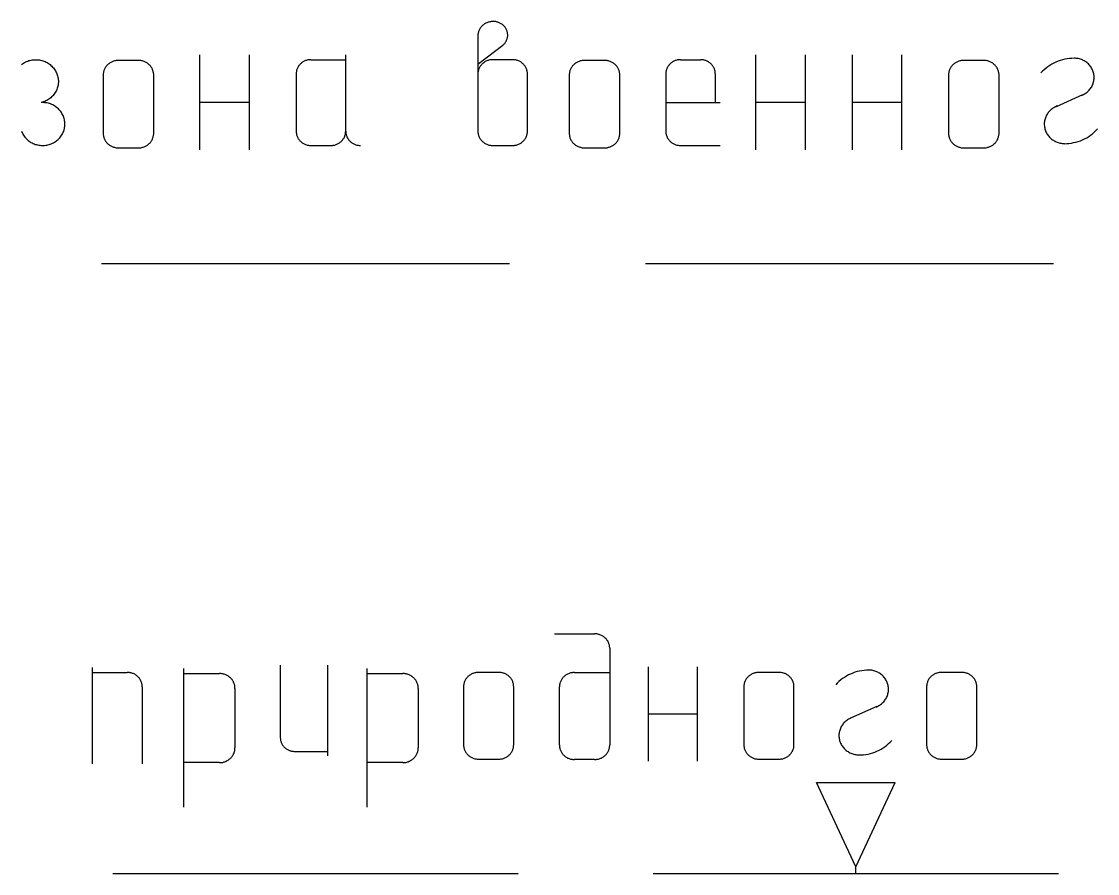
# Model space of a CAD drawing. Extents: x -2918 to -212, y 225 to 5715.
# Drawn here: x -281.58 to -270.27, y 982.3 to 991.26 of the extents above; entities that cross this region are included whole.
import ezdxf

# ---------------------------------------------------------------- set-up
doc = ezdxf.new("R2010")
doc.units = 0
doc.layers.get('0').update_dxf_attribs({"linetype": 'CONTINUOUS'})

# ---------------------------------------------------------------- blocks, each defined once
blk = doc.blocks.new('УСЛ__ОБОЗНАЧЕНИЯ_ГЕО_2')
at = {"color": 18, "linetype": 'CONTINUOUS'}
for p, q in [((195.818, -41.159), (195.818, -42.158)), ((196.338, -41.159), (196.338, -42.158)), ((197.353, -41.961), (197.353, -41.16)), ((199.003, -41.059), (198.742, -41.26)), ((201.661, -41.159), (201.661, -42.158)), ((202.181, -41.159), (202.181, -42.158)), ((202.675, -41.159), (202.675, -42.158)), ((203.194, -41.159), (203.194, -42.158)), ((195.176, -41.218), (194.964, -41.218)), ((196.988, -41.21), (197.353, -41.21)), ((199.107, -41.21), (198.898, -41.21)), ((200.074, -41.218), (199.862, -41.218)), ((200.873, -41.21), (201.081, -41.21)), ((204.06, -41.218), (203.847, -41.218)), ((194.804, -41.371), (194.804, -41.984)), ((195.335, -41.984), (195.335, -41.371)), ((196.832, -41.36), (196.832, -41.961)), ((199.263, -41.961), (199.263, -41.36)), ((199.703, -41.371), (199.703, -41.984)), ((200.233, -41.984), (200.233, -41.371)), ((200.716, -41.36), (200.716, -41.961)), ((201.237, -41.36), (201.237, -41.661)), ((203.688, -41.371), (203.688, -41.984)), ((204.219, -41.984), (204.219, -41.371)), ((205.096, -41.581), (204.818, -41.704)), ((195.818, -41.658), (196.338, -41.658)), ((200.716, -41.661), (201.289, -41.661)), ((201.661, -41.658), (202.181, -41.658)), ((202.675, -41.658), (203.194, -41.658)), ((194.964, -42.137), (195.176, -42.137)), ((196.988, -42.112), (197.196, -42.112)), ((198.898, -42.112), (199.107, -42.112)), ((199.862, -42.137), (200.074, -42.137)), ((200.873, -42.112), (201.289, -42.112)), ((203.847, -42.137), (204.06, -42.137)), ((194.788, -43.354), (199.075, -43.354)), ((200.504, -43.354), (204.791, -43.354)), ((199.546, -47.245), (199.969, -47.245)), ((200.127, -47.398), (200.127, -48.414)), ((194.687, -47.6), (194.687, -48.614)), ((196.665, -47.576), (196.665, -48.338)), ((197.161, -47.576), (197.161, -48.529)), ((200.53, -47.591), (200.53, -48.584)), ((201.046, -47.591), (201.046, -48.584)), ((194.687, -47.651), (195.056, -47.651)), ((195.648, -47.611), (195.648, -49.069)), ((195.648, -47.663), (196.027, -47.663)), ((197.574, -47.611), (197.574, -49.069)), ((197.574, -47.663), (197.953, -47.663)), ((198.961, -47.651), (198.75, -47.651)), ((199.757, -47.652), (200.127, -47.652)), ((201.906, -47.651), (201.695, -47.651)), ((203.827, -47.651), (203.616, -47.651)), ((195.214, -47.803), (195.214, -48.614)), ((196.189, -47.819), (196.189, -48.444)), ((198.115, -47.819), (198.115, -48.444)), ((198.592, -47.803), (198.592, -48.411)), ((199.119, -48.411), (199.119, -47.803)), ((199.598, -48.414), (199.598, -47.804)), ((201.537, -47.803), (201.537, -48.411)), ((202.064, -48.411), (202.064, -47.803)), ((203.458, -47.803), (203.458, -48.411)), ((203.985, -48.411), (203.985, -47.803)), ((202.936, -48.011), (202.659, -48.133)), ((200.53, -48.088), (201.046, -48.088)), ((196.814, -48.481), (197.161, -48.481)), ((196.027, -48.6), (195.648, -48.6)), ((197.953, -48.6), (197.574, -48.6)), ((198.75, -48.563), (198.961, -48.563)), ((199.969, -48.567), (199.757, -48.567)), ((201.695, -48.563), (201.906, -48.563)), ((203.616, -48.563), (203.827, -48.563)), ((202.714, -49.694), (202.3, -48.807)), ((202.3, -48.807), (203.128, -48.807)), ((202.714, -49.694), (203.128, -48.807)), ((202.714, -49.765), (202.714, -49.694)), ((194.906, -49.765), (199.165, -49.765)), ((200.585, -49.765), (204.844, -49.765))]:
    blk.add_line(p, q, dxfattribs=at)
at = {"color": 18, "linetype": 'CONTINUOUS', "flags": 128}
for points in [[(198.898, -40.809), (198.89, -40.809), (198.882, -40.81), (198.874, -40.811), (198.866, -40.812), (198.858, -40.814), (198.85, -40.816), (198.842, -40.819), (198.835, -40.822), (198.827, -40.825), (198.82, -40.829), (198.813, -40.833), (198.807, -40.838), (198.8, -40.842), (198.794, -40.848), (198.788, -40.853), (198.782, -40.859), (198.777, -40.865), (198.772, -40.871), (198.767, -40.878), (198.763, -40.884), (198.759, -40.891), (198.756, -40.898), (198.753, -40.905), (198.75, -40.913), (198.748, -40.92), (198.746, -40.928), (198.744, -40.936), (198.743, -40.944), (198.742, -40.951), (198.742, -40.959), (198.742, -41.961)], [(199.003, -41.059), (199.008, -41.055), (199.014, -41.049), (199.019, -41.044), (199.024, -41.038), (199.029, -41.032), (199.033, -41.025), (199.037, -41.019), (199.041, -41.012), (199.044, -41.005), (199.047, -40.998), (199.049, -40.991), (199.051, -40.983), (199.053, -40.976), (199.054, -40.969), (199.055, -40.961), (199.055, -40.953), (199.055, -40.946), (199.054, -40.939), (199.054, -40.931), (199.052, -40.923), (199.051, -40.916), (199.048, -40.909), (199.046, -40.902), (199.043, -40.895), (199.04, -40.888), (199.036, -40.881), (199.032, -40.875), (199.028, -40.868), (199.023, -40.862), (199.018, -40.857), (199.012, -40.851), (199.007, -40.846), (199.001, -40.841), (198.995, -40.836), (198.988, -40.832), (198.981, -40.828), (198.974, -40.825), (198.967, -40.821), (198.96, -40.818), (198.953, -40.816), (198.945, -40.814), (198.937, -40.812), (198.93, -40.81), (198.922, -40.809), (198.914, -40.809), (198.906, -40.809), (198.898, -40.809)], [(193.946, -41.26), (193.956, -41.253), (193.966, -41.246), (193.977, -41.24), (193.988, -41.234), (193.999, -41.229), (194.011, -41.225), (194.022, -41.22), (194.034, -41.217), (194.047, -41.214), (194.059, -41.212), (194.071, -41.211), (194.084, -41.21), (194.096, -41.21), (194.109, -41.21), (194.121, -41.211), (194.133, -41.213), (194.146, -41.215), (194.158, -41.218), (194.17, -41.221), (194.182, -41.226), (194.193, -41.23), (194.204, -41.236), (194.215, -41.241), (194.226, -41.248), (194.236, -41.254), (194.246, -41.262), (194.255, -41.27), (194.264, -41.278), (194.273, -41.287), (194.281, -41.296), (194.289, -41.306), (194.296, -41.316), (194.302, -41.326), (194.308, -41.336), (194.313, -41.347), (194.318, -41.358), (194.322, -41.37), (194.325, -41.381), (194.328, -41.393), (194.33, -41.405), (194.332, -41.417), (194.333, -41.429), (194.333, -41.441), (194.333, -41.453), (194.331, -41.465), (194.33, -41.477), (194.327, -41.488), (194.324, -41.5), (194.321, -41.511), (194.316, -41.523), (194.312, -41.534), (194.306, -41.545), (194.3, -41.555), (194.293, -41.565), (194.286, -41.575), (194.278, -41.585), (194.27, -41.594), (194.262, -41.602), (194.253, -41.611), (194.243, -41.618), (194.233, -41.626), (194.223, -41.632), (194.212, -41.638), (194.201, -41.644), (194.19, -41.649), (194.178, -41.653), (194.166, -41.657), (194.154, -41.661)], [(194.964, -41.218), (194.955, -41.218), (194.947, -41.219), (194.939, -41.22), (194.93, -41.222), (194.922, -41.223), (194.914, -41.226), (194.906, -41.228), (194.899, -41.231), (194.891, -41.235), (194.884, -41.239), (194.877, -41.243), (194.87, -41.247), (194.863, -41.252), (194.857, -41.257), (194.851, -41.263), (194.845, -41.269), (194.84, -41.275), (194.835, -41.281), (194.83, -41.288), (194.826, -41.295), (194.822, -41.302), (194.818, -41.309), (194.815, -41.316), (194.812, -41.324), (194.81, -41.332), (194.808, -41.339), (194.806, -41.347), (194.805, -41.355), (194.805, -41.363), (194.804, -41.371)], [(195.335, -41.371), (195.335, -41.363), (195.334, -41.355), (195.333, -41.347), (195.331, -41.339), (195.33, -41.332), (195.327, -41.324), (195.324, -41.316), (195.321, -41.309), (195.318, -41.302), (195.314, -41.295), (195.309, -41.288), (195.305, -41.281), (195.3, -41.275), (195.294, -41.269), (195.288, -41.263), (195.282, -41.257), (195.276, -41.252), (195.269, -41.247), (195.263, -41.243), (195.255, -41.239), (195.248, -41.235), (195.241, -41.231), (195.233, -41.228), (195.225, -41.226), (195.217, -41.223), (195.209, -41.222), (195.201, -41.22), (195.192, -41.219), (195.184, -41.218), (195.176, -41.218)], [(196.988, -41.21), (196.98, -41.21), (196.972, -41.211), (196.963, -41.212), (196.955, -41.213), (196.947, -41.215), (196.94, -41.217), (196.932, -41.22), (196.924, -41.223), (196.917, -41.226), (196.91, -41.23), (196.903, -41.234), (196.896, -41.238), (196.89, -41.243), (196.883, -41.249), (196.877, -41.254), (196.872, -41.26), (196.866, -41.266), (196.861, -41.272), (196.857, -41.278), (196.852, -41.285), (196.849, -41.292), (196.845, -41.299), (196.842, -41.306), (196.839, -41.314), (196.837, -41.321), (196.835, -41.329), (196.834, -41.337), (196.832, -41.345), (196.832, -41.352), (196.832, -41.36)], [(198.898, -41.21), (198.89, -41.21), (198.882, -41.211), (198.874, -41.212), (198.866, -41.213), (198.858, -41.215), (198.85, -41.217), (198.842, -41.22), (198.835, -41.223), (198.827, -41.226), (198.82, -41.23), (198.813, -41.234), (198.807, -41.238), (198.8, -41.243), (198.794, -41.249), (198.788, -41.254), (198.782, -41.26), (198.777, -41.266), (198.772, -41.272), (198.767, -41.278), (198.763, -41.285), (198.759, -41.292), (198.756, -41.299), (198.753, -41.306), (198.75, -41.314), (198.748, -41.321), (198.746, -41.329), (198.744, -41.337), (198.743, -41.345), (198.742, -41.352), (198.742, -41.36)], [(199.263, -41.36), (199.263, -41.352), (199.262, -41.345), (199.261, -41.337), (199.26, -41.329), (199.258, -41.321), (199.256, -41.314), (199.253, -41.306), (199.25, -41.299), (199.246, -41.292), (199.242, -41.285), (199.238, -41.278), (199.233, -41.272), (199.228, -41.266), (199.223, -41.26), (199.217, -41.254), (199.212, -41.249), (199.205, -41.243), (199.199, -41.238), (199.192, -41.234), (199.185, -41.23), (199.178, -41.226), (199.17, -41.223), (199.163, -41.22), (199.155, -41.217), (199.147, -41.215), (199.139, -41.213), (199.131, -41.212), (199.123, -41.211), (199.115, -41.21), (199.107, -41.21)], [(199.862, -41.218), (199.854, -41.218), (199.845, -41.219), (199.837, -41.22), (199.829, -41.222), (199.821, -41.223), (199.813, -41.226), (199.805, -41.228), (199.797, -41.231), (199.789, -41.235), (199.782, -41.239), (199.775, -41.243), (199.768, -41.247), (199.762, -41.252), (199.755, -41.257), (199.749, -41.263), (199.744, -41.269), (199.738, -41.275), (199.733, -41.281), (199.728, -41.288), (199.724, -41.295), (199.72, -41.302), (199.716, -41.309), (199.713, -41.316), (199.71, -41.324), (199.708, -41.332), (199.706, -41.339), (199.705, -41.347), (199.704, -41.355), (199.703, -41.363), (199.703, -41.371)], [(200.233, -41.371), (200.233, -41.363), (200.233, -41.355), (200.231, -41.347), (200.23, -41.339), (200.228, -41.332), (200.226, -41.324), (200.223, -41.316), (200.22, -41.309), (200.216, -41.302), (200.212, -41.295), (200.208, -41.288), (200.203, -41.281), (200.198, -41.275), (200.193, -41.269), (200.187, -41.263), (200.181, -41.257), (200.174, -41.252), (200.168, -41.247), (200.161, -41.243), (200.154, -41.239), (200.146, -41.235), (200.139, -41.231), (200.131, -41.228), (200.123, -41.226), (200.115, -41.223), (200.107, -41.222), (200.099, -41.22), (200.091, -41.219), (200.083, -41.218), (200.074, -41.218)], [(200.873, -41.21), (200.864, -41.21), (200.856, -41.211), (200.848, -41.212), (200.84, -41.213), (200.832, -41.215), (200.824, -41.217), (200.816, -41.22), (200.809, -41.223), (200.802, -41.226), (200.795, -41.23), (200.787, -41.234), (200.781, -41.238), (200.774, -41.243), (200.768, -41.249), (200.762, -41.254), (200.756, -41.26), (200.751, -41.266), (200.746, -41.272), (200.742, -41.278), (200.737, -41.285), (200.733, -41.292), (200.73, -41.299), (200.727, -41.306), (200.724, -41.314), (200.722, -41.321), (200.72, -41.329), (200.718, -41.337), (200.717, -41.345), (200.717, -41.352), (200.716, -41.36)], [(201.237, -41.36), (201.237, -41.352), (201.237, -41.345), (201.235, -41.337), (201.234, -41.329), (201.232, -41.321), (201.23, -41.314), (201.227, -41.306), (201.224, -41.299), (201.22, -41.292), (201.216, -41.285), (201.212, -41.278), (201.208, -41.272), (201.203, -41.266), (201.197, -41.26), (201.192, -41.254), (201.186, -41.249), (201.179, -41.243), (201.173, -41.238), (201.166, -41.234), (201.159, -41.23), (201.152, -41.226), (201.145, -41.223), (201.137, -41.22), (201.129, -41.217), (201.121, -41.215), (201.114, -41.213), (201.106, -41.212), (201.097, -41.211), (201.089, -41.21), (201.081, -41.21)], [(203.847, -41.218), (203.839, -41.218), (203.831, -41.219), (203.822, -41.22), (203.814, -41.222), (203.806, -41.223), (203.798, -41.226), (203.79, -41.228), (203.783, -41.231), (203.775, -41.235), (203.768, -41.239), (203.761, -41.243), (203.754, -41.247), (203.747, -41.252), (203.741, -41.257), (203.735, -41.263), (203.729, -41.269), (203.724, -41.275), (203.719, -41.281), (203.714, -41.288), (203.709, -41.295), (203.705, -41.302), (203.702, -41.309), (203.699, -41.316), (203.696, -41.324), (203.694, -41.332), (203.692, -41.339), (203.69, -41.347), (203.689, -41.355), (203.688, -41.363), (203.688, -41.371)], [(204.219, -41.371), (204.219, -41.363), (204.218, -41.355), (204.217, -41.347), (204.215, -41.339), (204.213, -41.332), (204.211, -41.324), (204.208, -41.316), (204.205, -41.309), (204.201, -41.302), (204.198, -41.295), (204.193, -41.288), (204.188, -41.281), (204.183, -41.275), (204.178, -41.269), (204.172, -41.263), (204.166, -41.257), (204.16, -41.252), (204.153, -41.247), (204.146, -41.243), (204.139, -41.239), (204.132, -41.235), (204.124, -41.231), (204.117, -41.228), (204.109, -41.226), (204.101, -41.223), (204.093, -41.222), (204.085, -41.22), (204.076, -41.219), (204.068, -41.218), (204.06, -41.218)], [(205.009, -41.195), (204.984, -41.196), (204.96, -41.197), (204.935, -41.201), (204.911, -41.205), (204.887, -41.211), (204.863, -41.218), (204.84, -41.226), (204.817, -41.236), (204.795, -41.246), (204.773, -41.258), (204.752, -41.27), (204.732, -41.284), (204.713, -41.299), (204.694, -41.315), (204.677, -41.332), (204.66, -41.349)], [(205.087, -41.585), (205.097, -41.58), (205.107, -41.575), (205.117, -41.57), (205.126, -41.564), (205.135, -41.558), (205.144, -41.551), (205.153, -41.544), (205.16, -41.537), (205.168, -41.529), (205.175, -41.52), (205.181, -41.512), (205.188, -41.503), (205.193, -41.494), (205.198, -41.484), (205.203, -41.474), (205.207, -41.464), (205.21, -41.454), (205.213, -41.443), (205.215, -41.433), (205.217, -41.422), (205.218, -41.412), (205.219, -41.401), (205.219, -41.39), (205.218, -41.379), (205.217, -41.369), (205.215, -41.358), (205.212, -41.348), (205.209, -41.337), (205.206, -41.327), (205.202, -41.317), (205.197, -41.308), (205.192, -41.298), (205.186, -41.289), (205.18, -41.28), (205.173, -41.271), (205.166, -41.263), (205.159, -41.255), (205.15, -41.248), (205.142, -41.241), (205.133, -41.234), (205.124, -41.228), (205.115, -41.222), (205.105, -41.217), (205.095, -41.212), (205.084, -41.208), (205.074, -41.204), (205.063, -41.201), (205.052, -41.199), (205.041, -41.197), (205.03, -41.196), (205.019, -41.195), (205.008, -41.194)], [(193.946, -41.961), (193.95, -41.973), (193.955, -41.983), (193.961, -41.994), (193.967, -42.004), (193.974, -42.014), (193.981, -42.024), (193.989, -42.033), (193.997, -42.042), (194.006, -42.05), (194.015, -42.058), (194.025, -42.066), (194.035, -42.073), (194.045, -42.079), (194.056, -42.085), (194.067, -42.09), (194.078, -42.095), (194.09, -42.1), (194.102, -42.103), (194.114, -42.106), (194.126, -42.108), (194.138, -42.11), (194.15, -42.112), (194.163, -42.112), (194.175, -42.112), (194.188, -42.111), (194.2, -42.11), (194.212, -42.108), (194.224, -42.105), (194.236, -42.102), (194.248, -42.098), (194.259, -42.094), (194.27, -42.089), (194.281, -42.084), (194.292, -42.077), (194.303, -42.071), (194.312, -42.064), (194.322, -42.056), (194.331, -42.048), (194.34, -42.04), (194.348, -42.031), (194.356, -42.021), (194.363, -42.011), (194.369, -42.001), (194.375, -41.991), (194.381, -41.98), (194.386, -41.969), (194.39, -41.958), (194.393, -41.947), (194.396, -41.935), (194.399, -41.924), (194.4, -41.912), (194.402, -41.9), (194.402, -41.888), (194.402, -41.876), (194.401, -41.864), (194.399, -41.852), (194.397, -41.841), (194.394, -41.829), (194.391, -41.818), (194.387, -41.806), (194.382, -41.795), (194.377, -41.785), (194.371, -41.774), (194.365, -41.764), (194.358, -41.754), (194.35, -41.745), (194.342, -41.736), (194.334, -41.727), (194.325, -41.719), (194.315, -41.711), (194.306, -41.704), (194.295, -41.697), (194.285, -41.691), (194.274, -41.685), (194.263, -41.68), (194.251, -41.675), (194.24, -41.671), (194.228, -41.668), (194.216, -41.665), (194.204, -41.663), (194.191, -41.662), (194.179, -41.661), (194.167, -41.66), (194.154, -41.661)], [(204.835, -41.696), (204.824, -41.7), (204.814, -41.705), (204.804, -41.71), (204.795, -41.715), (204.785, -41.721), (204.776, -41.727), (204.768, -41.734), (204.76, -41.741), (204.752, -41.749), (204.744, -41.757), (204.737, -41.765), (204.731, -41.774), (204.725, -41.783), (204.719, -41.793), (204.714, -41.802), (204.71, -41.812), (204.706, -41.822), (204.703, -41.832), (204.7, -41.843), (204.698, -41.853), (204.696, -41.864), (204.695, -41.874), (204.695, -41.885), (204.695, -41.896), (204.696, -41.907), (204.697, -41.917), (204.699, -41.928), (204.701, -41.938), (204.704, -41.948), (204.708, -41.959), (204.712, -41.969), (204.717, -41.978), (204.722, -41.988), (204.728, -41.997), (204.734, -42.006), (204.741, -42.014), (204.748, -42.023), (204.756, -42.03), (204.764, -42.038), (204.772, -42.045), (204.781, -42.051), (204.79, -42.057), (204.8, -42.063), (204.809, -42.068), (204.819, -42.073), (204.83, -42.077), (204.84, -42.081), (204.851, -42.084), (204.862, -42.086), (204.873, -42.088), (204.884, -42.09), (204.895, -42.091), (204.906, -42.091)], [(204.905, -42.093), (204.93, -42.092), (204.954, -42.09), (204.979, -42.087), (205.003, -42.082), (205.027, -42.077), (205.051, -42.07), (205.074, -42.062), (205.097, -42.052), (205.119, -42.041), (205.141, -42.03), (205.162, -42.017), (205.182, -42.003), (205.201, -41.988), (205.219, -41.973), (205.237, -41.956), (205.254, -41.938)], [(194.804, -41.984), (194.805, -41.992), (194.805, -42), (194.806, -42.008), (194.808, -42.015), (194.81, -42.023), (194.812, -42.031), (194.815, -42.038), (194.818, -42.046), (194.822, -42.053), (194.826, -42.06), (194.83, -42.067), (194.835, -42.074), (194.84, -42.08), (194.845, -42.086), (194.851, -42.092), (194.857, -42.097), (194.863, -42.103), (194.87, -42.108), (194.877, -42.112), (194.884, -42.116), (194.891, -42.12), (194.899, -42.123), (194.906, -42.127), (194.914, -42.129), (194.922, -42.131), (194.93, -42.133), (194.939, -42.135), (194.947, -42.136), (194.955, -42.137), (194.964, -42.137)], [(195.176, -42.137), (195.184, -42.137), (195.192, -42.136), (195.201, -42.135), (195.209, -42.133), (195.217, -42.131), (195.225, -42.129), (195.233, -42.127), (195.241, -42.123), (195.248, -42.12), (195.255, -42.116), (195.263, -42.112), (195.269, -42.108), (195.276, -42.103), (195.282, -42.097), (195.288, -42.092), (195.294, -42.086), (195.3, -42.08), (195.305, -42.074), (195.309, -42.067), (195.314, -42.06), (195.318, -42.053), (195.321, -42.046), (195.324, -42.038), (195.327, -42.031), (195.33, -42.023), (195.331, -42.015), (195.333, -42.008), (195.334, -42), (195.335, -41.992), (195.335, -41.984)], [(196.832, -41.961), (196.832, -41.969), (196.832, -41.977), (196.834, -41.985), (196.835, -41.993), (196.837, -42), (196.839, -42.008), (196.842, -42.015), (196.845, -42.023), (196.849, -42.03), (196.852, -42.037), (196.857, -42.043), (196.861, -42.05), (196.866, -42.056), (196.872, -42.062), (196.877, -42.068), (196.883, -42.073), (196.89, -42.078), (196.896, -42.083), (196.903, -42.087), (196.91, -42.092), (196.917, -42.095), (196.924, -42.099), (196.932, -42.102), (196.94, -42.104), (196.947, -42.107), (196.955, -42.108), (196.963, -42.11), (196.972, -42.111), (196.98, -42.112), (196.988, -42.112)], [(197.196, -42.112), (197.204, -42.112), (197.213, -42.111), (197.221, -42.11), (197.229, -42.108), (197.237, -42.107), (197.245, -42.104), (197.252, -42.102), (197.26, -42.099), (197.267, -42.095), (197.274, -42.092), (197.281, -42.087), (197.288, -42.083), (197.295, -42.078), (197.301, -42.073), (197.307, -42.068), (197.313, -42.062), (197.318, -42.056), (197.323, -42.05), (197.327, -42.043), (197.332, -42.037), (197.336, -42.03), (197.339, -42.023), (197.342, -42.015), (197.345, -42.008), (197.347, -42), (197.349, -41.993), (197.351, -41.985), (197.352, -41.977), (197.352, -41.969), (197.353, -41.961), (197.353, -41.969), (197.353, -41.977), (197.354, -41.985), (197.356, -41.993), (197.358, -42), (197.36, -42.008), (197.363, -42.015), (197.366, -42.023), (197.37, -42.03), (197.373, -42.037), (197.378, -42.043), (197.383, -42.05), (197.387, -42.056), (197.393, -42.062), (197.398, -42.068), (197.404, -42.073), (197.411, -42.078), (197.417, -42.083), (197.424, -42.087), (197.431, -42.092), (197.438, -42.095), (197.445, -42.099), (197.453, -42.102), (197.461, -42.104), (197.469, -42.107), (197.476, -42.108), (197.484, -42.11), (197.493, -42.111), (197.501, -42.112), (197.509, -42.112)], [(198.742, -41.961), (198.742, -41.969), (198.743, -41.977), (198.744, -41.985), (198.746, -41.993), (198.748, -42), (198.75, -42.008), (198.753, -42.015), (198.756, -42.023), (198.759, -42.03), (198.763, -42.037), (198.767, -42.043), (198.772, -42.05), (198.777, -42.056), (198.782, -42.062), (198.788, -42.068), (198.794, -42.073), (198.8, -42.078), (198.807, -42.083), (198.813, -42.087), (198.82, -42.092), (198.827, -42.095), (198.835, -42.099), (198.842, -42.102), (198.85, -42.104), (198.858, -42.107), (198.866, -42.108), (198.874, -42.11), (198.882, -42.111), (198.89, -42.112), (198.898, -42.112)], [(199.107, -42.112), (199.115, -42.112), (199.123, -42.111), (199.131, -42.11), (199.139, -42.108), (199.147, -42.107), (199.155, -42.104), (199.163, -42.102), (199.17, -42.099), (199.178, -42.095), (199.185, -42.092), (199.192, -42.087), (199.199, -42.083), (199.205, -42.078), (199.212, -42.073), (199.217, -42.068), (199.223, -42.062), (199.228, -42.056), (199.233, -42.05), (199.238, -42.043), (199.242, -42.037), (199.246, -42.03), (199.25, -42.023), (199.253, -42.015), (199.256, -42.008), (199.258, -42), (199.26, -41.993), (199.261, -41.985), (199.262, -41.977), (199.263, -41.969), (199.263, -41.961)], [(199.703, -41.984), (199.703, -41.992), (199.704, -42), (199.705, -42.008), (199.706, -42.015), (199.708, -42.023), (199.71, -42.031), (199.713, -42.038), (199.716, -42.046), (199.72, -42.053), (199.724, -42.06), (199.728, -42.067), (199.733, -42.074), (199.738, -42.08), (199.744, -42.086), (199.749, -42.092), (199.755, -42.097), (199.762, -42.103), (199.768, -42.108), (199.775, -42.112), (199.782, -42.116), (199.789, -42.12), (199.797, -42.123), (199.805, -42.127), (199.813, -42.129), (199.821, -42.131), (199.829, -42.133), (199.837, -42.135), (199.845, -42.136), (199.854, -42.137), (199.862, -42.137)], [(200.074, -42.137), (200.083, -42.137), (200.091, -42.136), (200.099, -42.135), (200.107, -42.133), (200.115, -42.131), (200.123, -42.129), (200.131, -42.127), (200.139, -42.123), (200.146, -42.12), (200.154, -42.116), (200.161, -42.112), (200.168, -42.108), (200.174, -42.103), (200.181, -42.097), (200.187, -42.092), (200.193, -42.086), (200.198, -42.08), (200.203, -42.074), (200.208, -42.067), (200.212, -42.06), (200.216, -42.053), (200.22, -42.046), (200.223, -42.038), (200.226, -42.031), (200.228, -42.023), (200.23, -42.015), (200.231, -42.008), (200.233, -42), (200.233, -41.992), (200.233, -41.984)], [(200.716, -41.961), (200.717, -41.969), (200.717, -41.977), (200.718, -41.985), (200.72, -41.993), (200.722, -42), (200.724, -42.008), (200.727, -42.015), (200.73, -42.023), (200.733, -42.03), (200.737, -42.037), (200.742, -42.043), (200.746, -42.05), (200.751, -42.056), (200.756, -42.062), (200.762, -42.068), (200.768, -42.073), (200.774, -42.078), (200.781, -42.083), (200.787, -42.087), (200.795, -42.092), (200.802, -42.095), (200.809, -42.099), (200.816, -42.102), (200.824, -42.104), (200.832, -42.107), (200.84, -42.108), (200.848, -42.11), (200.856, -42.111), (200.864, -42.112), (200.873, -42.112)], [(203.688, -41.984), (203.688, -41.992), (203.689, -42), (203.69, -42.008), (203.692, -42.015), (203.694, -42.023), (203.696, -42.031), (203.699, -42.038), (203.702, -42.046), (203.705, -42.053), (203.709, -42.06), (203.714, -42.067), (203.719, -42.074), (203.724, -42.08), (203.729, -42.086), (203.735, -42.092), (203.741, -42.097), (203.747, -42.103), (203.754, -42.108), (203.761, -42.112), (203.768, -42.116), (203.775, -42.12), (203.783, -42.123), (203.79, -42.127), (203.798, -42.129), (203.806, -42.131), (203.814, -42.133), (203.822, -42.135), (203.831, -42.136), (203.839, -42.137), (203.847, -42.137)], [(204.06, -42.137), (204.068, -42.137), (204.076, -42.136), (204.085, -42.135), (204.093, -42.133), (204.101, -42.131), (204.109, -42.129), (204.117, -42.127), (204.124, -42.123), (204.132, -42.12), (204.139, -42.116), (204.146, -42.112), (204.153, -42.108), (204.16, -42.103), (204.166, -42.097), (204.172, -42.092), (204.178, -42.086), (204.183, -42.08), (204.188, -42.074), (204.193, -42.067), (204.198, -42.06), (204.201, -42.053), (204.205, -42.046), (204.208, -42.038), (204.211, -42.031), (204.213, -42.023), (204.215, -42.015), (204.217, -42.008), (204.218, -42), (204.219, -41.992), (204.219, -41.984)], [(200.127, -47.398), (200.127, -47.39), (200.126, -47.382), (200.125, -47.374), (200.124, -47.366), (200.122, -47.358), (200.119, -47.351), (200.117, -47.343), (200.113, -47.336), (200.11, -47.329), (200.106, -47.321), (200.102, -47.315), (200.097, -47.308), (200.092, -47.302), (200.086, -47.296), (200.081, -47.29), (200.075, -47.284), (200.068, -47.279), (200.062, -47.274), (200.055, -47.27), (200.048, -47.266), (200.041, -47.262), (200.033, -47.259), (200.025, -47.255), (200.018, -47.253), (200.01, -47.251), (200.002, -47.249), (199.993, -47.247), (199.985, -47.246), (199.977, -47.246), (199.969, -47.245)], [(195.214, -47.803), (195.214, -47.795), (195.213, -47.787), (195.212, -47.779), (195.21, -47.771), (195.209, -47.764), (195.206, -47.756), (195.204, -47.748), (195.2, -47.741), (195.197, -47.734), (195.193, -47.727), (195.189, -47.72), (195.184, -47.713), (195.179, -47.707), (195.173, -47.701), (195.168, -47.695), (195.162, -47.69), (195.155, -47.685), (195.149, -47.68), (195.142, -47.675), (195.135, -47.671), (195.128, -47.667), (195.12, -47.664), (195.113, -47.661), (195.105, -47.658), (195.097, -47.656), (195.089, -47.654), (195.081, -47.653), (195.072, -47.651), (195.064, -47.651), (195.056, -47.651)], [(196.189, -47.819), (196.189, -47.811), (196.189, -47.803), (196.187, -47.795), (196.186, -47.787), (196.184, -47.779), (196.182, -47.771), (196.179, -47.763), (196.175, -47.756), (196.172, -47.748), (196.168, -47.741), (196.163, -47.734), (196.158, -47.727), (196.153, -47.721), (196.148, -47.715), (196.142, -47.709), (196.136, -47.703), (196.129, -47.698), (196.122, -47.693), (196.116, -47.688), (196.108, -47.684), (196.101, -47.68), (196.093, -47.677), (196.085, -47.673), (196.077, -47.671), (196.069, -47.668), (196.061, -47.666), (196.052, -47.665), (196.044, -47.664), (196.036, -47.663), (196.027, -47.663)], [(198.115, -47.819), (198.115, -47.811), (198.115, -47.803), (198.113, -47.795), (198.112, -47.787), (198.11, -47.779), (198.108, -47.771), (198.105, -47.763), (198.101, -47.756), (198.098, -47.748), (198.094, -47.741), (198.089, -47.734), (198.084, -47.727), (198.079, -47.721), (198.074, -47.715), (198.068, -47.709), (198.062, -47.703), (198.055, -47.698), (198.048, -47.693), (198.042, -47.688), (198.034, -47.684), (198.027, -47.68), (198.019, -47.677), (198.011, -47.673), (198.003, -47.671), (197.995, -47.668), (197.987, -47.666), (197.978, -47.665), (197.97, -47.664), (197.962, -47.663), (197.953, -47.663)], [(198.75, -47.651), (198.741, -47.651), (198.733, -47.651), (198.725, -47.653), (198.717, -47.654), (198.709, -47.656), (198.701, -47.658), (198.693, -47.661), (198.685, -47.664), (198.678, -47.667), (198.671, -47.671), (198.663, -47.675), (198.657, -47.68), (198.65, -47.685), (198.644, -47.69), (198.638, -47.695), (198.632, -47.701), (198.627, -47.707), (198.622, -47.713), (198.617, -47.72), (198.613, -47.727), (198.609, -47.734), (198.605, -47.741), (198.602, -47.748), (198.599, -47.756), (198.597, -47.764), (198.595, -47.771), (198.593, -47.779), (198.592, -47.787), (198.592, -47.795), (198.592, -47.803)], [(199.119, -47.803), (199.118, -47.795), (199.118, -47.787), (199.117, -47.779), (199.115, -47.771), (199.113, -47.764), (199.111, -47.756), (199.108, -47.748), (199.105, -47.741), (199.101, -47.734), (199.098, -47.727), (199.093, -47.72), (199.089, -47.713), (199.084, -47.707), (199.078, -47.701), (199.072, -47.695), (199.066, -47.69), (199.06, -47.685), (199.054, -47.68), (199.047, -47.675), (199.04, -47.671), (199.032, -47.667), (199.025, -47.664), (199.017, -47.661), (199.01, -47.658), (199.001, -47.656), (198.993, -47.654), (198.985, -47.653), (198.977, -47.651), (198.969, -47.651), (198.961, -47.651)], [(199.757, -47.652), (199.749, -47.652), (199.74, -47.653), (199.732, -47.654), (199.724, -47.655), (199.716, -47.657), (199.708, -47.659), (199.7, -47.662), (199.693, -47.665), (199.685, -47.669), (199.678, -47.672), (199.671, -47.677), (199.664, -47.681), (199.657, -47.686), (199.651, -47.691), (199.645, -47.697), (199.639, -47.702), (199.634, -47.709), (199.629, -47.715), (199.624, -47.721), (199.62, -47.728), (199.616, -47.735), (199.612, -47.742), (199.609, -47.75), (199.606, -47.757), (199.604, -47.765), (199.602, -47.773), (199.6, -47.781), (199.599, -47.789), (199.599, -47.796), (199.598, -47.804)], [(201.695, -47.651), (201.687, -47.651), (201.679, -47.651), (201.67, -47.653), (201.662, -47.654), (201.654, -47.656), (201.646, -47.658), (201.638, -47.661), (201.631, -47.664), (201.623, -47.667), (201.616, -47.671), (201.609, -47.675), (201.602, -47.68), (201.596, -47.685), (201.589, -47.69), (201.583, -47.695), (201.578, -47.701), (201.572, -47.707), (201.567, -47.713), (201.562, -47.72), (201.558, -47.727), (201.554, -47.734), (201.551, -47.741), (201.547, -47.748), (201.545, -47.756), (201.542, -47.764), (201.54, -47.771), (201.539, -47.779), (201.538, -47.787), (201.537, -47.795), (201.537, -47.803)], [(202.064, -47.803), (202.064, -47.795), (202.063, -47.787), (202.062, -47.779), (202.061, -47.771), (202.059, -47.764), (202.056, -47.756), (202.054, -47.748), (202.05, -47.741), (202.047, -47.734), (202.043, -47.727), (202.039, -47.72), (202.034, -47.713), (202.029, -47.707), (202.024, -47.701), (202.018, -47.695), (202.012, -47.69), (202.005, -47.685), (201.999, -47.68), (201.992, -47.675), (201.985, -47.671), (201.978, -47.667), (201.97, -47.664), (201.963, -47.661), (201.955, -47.658), (201.947, -47.656), (201.939, -47.654), (201.931, -47.653), (201.923, -47.651), (201.914, -47.651), (201.906, -47.651)], [(202.849, -47.628), (202.825, -47.628), (202.8, -47.63), (202.776, -47.633), (202.752, -47.638), (202.728, -47.643), (202.704, -47.65), (202.681, -47.659), (202.658, -47.668), (202.636, -47.678), (202.615, -47.69), (202.594, -47.703), (202.574, -47.716), (202.555, -47.731), (202.537, -47.747), (202.519, -47.763), (202.503, -47.781)], [(202.927, -48.015), (202.937, -48.011), (202.947, -48.006), (202.956, -48), (202.966, -47.995), (202.975, -47.988), (202.983, -47.982), (202.992, -47.975), (202.999, -47.967), (203.007, -47.959), (203.014, -47.951), (203.02, -47.942), (203.027, -47.934), (203.032, -47.924), (203.037, -47.915), (203.042, -47.905), (203.046, -47.895), (203.049, -47.885), (203.052, -47.874), (203.054, -47.864), (203.056, -47.853), (203.057, -47.843), (203.057, -47.832), (203.057, -47.822), (203.057, -47.811), (203.055, -47.8), (203.054, -47.79), (203.051, -47.779), (203.048, -47.769), (203.045, -47.759), (203.041, -47.749), (203.036, -47.739), (203.031, -47.73), (203.025, -47.721), (203.019, -47.712), (203.012, -47.703), (203.005, -47.695), (202.998, -47.687), (202.99, -47.68), (202.981, -47.673), (202.972, -47.666), (202.963, -47.66), (202.954, -47.655), (202.944, -47.65), (202.934, -47.645), (202.924, -47.641), (202.914, -47.637), (202.903, -47.634), (202.892, -47.632), (202.881, -47.629), (202.87, -47.628), (202.859, -47.627), (202.848, -47.627)], [(203.616, -47.651), (203.608, -47.651), (203.6, -47.651), (203.591, -47.653), (203.583, -47.654), (203.575, -47.656), (203.567, -47.658), (203.559, -47.661), (203.552, -47.664), (203.544, -47.667), (203.537, -47.671), (203.53, -47.675), (203.523, -47.68), (203.517, -47.685), (203.51, -47.69), (203.504, -47.695), (203.499, -47.701), (203.493, -47.707), (203.488, -47.713), (203.483, -47.72), (203.479, -47.727), (203.475, -47.734), (203.472, -47.741), (203.469, -47.748), (203.466, -47.756), (203.463, -47.764), (203.461, -47.771), (203.46, -47.779), (203.459, -47.787), (203.458, -47.795), (203.458, -47.803)], [(203.985, -47.803), (203.985, -47.795), (203.984, -47.787), (203.983, -47.779), (203.982, -47.771), (203.98, -47.764), (203.977, -47.756), (203.975, -47.748), (203.972, -47.741), (203.968, -47.734), (203.964, -47.727), (203.96, -47.72), (203.955, -47.713), (203.95, -47.707), (203.945, -47.701), (203.939, -47.695), (203.933, -47.69), (203.926, -47.685), (203.92, -47.68), (203.913, -47.675), (203.906, -47.671), (203.899, -47.667), (203.891, -47.664), (203.884, -47.661), (203.876, -47.658), (203.868, -47.656), (203.86, -47.654), (203.852, -47.653), (203.844, -47.651), (203.835, -47.651), (203.827, -47.651)], [(202.676, -48.126), (202.665, -48.13), (202.656, -48.134), (202.646, -48.139), (202.636, -48.144), (202.627, -48.15), (202.618, -48.157), (202.609, -48.163), (202.601, -48.17), (202.593, -48.178), (202.586, -48.186), (202.579, -48.194), (202.573, -48.203), (202.567, -48.212), (202.561, -48.221), (202.556, -48.231), (202.552, -48.24), (202.548, -48.251), (202.545, -48.261), (202.542, -48.271), (202.54, -48.281), (202.538, -48.292), (202.537, -48.303), (202.537, -48.313), (202.537, -48.324), (202.538, -48.335), (202.539, -48.345), (202.541, -48.356), (202.543, -48.366), (202.547, -48.376), (202.55, -48.386), (202.554, -48.396), (202.559, -48.406), (202.564, -48.415), (202.57, -48.424), (202.576, -48.433), (202.583, -48.442), (202.59, -48.45), (202.597, -48.458), (202.605, -48.465), (202.614, -48.472), (202.623, -48.478), (202.632, -48.484), (202.641, -48.49), (202.651, -48.495), (202.661, -48.5), (202.671, -48.504), (202.681, -48.508), (202.692, -48.511), (202.703, -48.513), (202.714, -48.515), (202.725, -48.516), (202.736, -48.517), (202.747, -48.517)], [(196.665, -48.338), (196.666, -48.345), (196.666, -48.353), (196.667, -48.361), (196.669, -48.368), (196.671, -48.375), (196.673, -48.382), (196.675, -48.389), (196.678, -48.396), (196.682, -48.403), (196.685, -48.41), (196.689, -48.416), (196.694, -48.422), (196.699, -48.428), (196.704, -48.434), (196.709, -48.439), (196.715, -48.444), (196.721, -48.449), (196.727, -48.454), (196.733, -48.458), (196.74, -48.462), (196.747, -48.465), (196.754, -48.469), (196.761, -48.471), (196.768, -48.474), (196.776, -48.476), (196.783, -48.478), (196.791, -48.479), (196.799, -48.48), (196.806, -48.481), (196.814, -48.481)], [(202.746, -48.519), (202.77, -48.519), (202.795, -48.517), (202.819, -48.513), (202.843, -48.509), (202.867, -48.503), (202.891, -48.496), (202.914, -48.488), (202.936, -48.479), (202.958, -48.469), (202.98, -48.457), (203.001, -48.444), (203.021, -48.431), (203.04, -48.416), (203.058, -48.4), (203.076, -48.383), (203.092, -48.366)], [(196.027, -48.6), (196.036, -48.6), (196.044, -48.599), (196.052, -48.598), (196.061, -48.597), (196.069, -48.595), (196.077, -48.592), (196.085, -48.59), (196.093, -48.586), (196.101, -48.583), (196.108, -48.579), (196.116, -48.575), (196.122, -48.57), (196.129, -48.565), (196.136, -48.56), (196.142, -48.554), (196.148, -48.548), (196.153, -48.542), (196.158, -48.536), (196.163, -48.529), (196.168, -48.522), (196.172, -48.515), (196.175, -48.507), (196.179, -48.5), (196.182, -48.492), (196.184, -48.484), (196.186, -48.476), (196.187, -48.468), (196.189, -48.46), (196.189, -48.452), (196.189, -48.444)], [(197.953, -48.6), (197.962, -48.6), (197.97, -48.599), (197.978, -48.598), (197.987, -48.597), (197.995, -48.595), (198.003, -48.592), (198.011, -48.59), (198.019, -48.586), (198.027, -48.583), (198.034, -48.579), (198.042, -48.575), (198.048, -48.57), (198.055, -48.565), (198.062, -48.56), (198.068, -48.554), (198.074, -48.548), (198.079, -48.542), (198.084, -48.536), (198.089, -48.529), (198.094, -48.522), (198.098, -48.515), (198.101, -48.507), (198.105, -48.5), (198.108, -48.492), (198.11, -48.484), (198.112, -48.476), (198.113, -48.468), (198.115, -48.46), (198.115, -48.452), (198.115, -48.444)], [(198.592, -48.411), (198.592, -48.419), (198.592, -48.427), (198.593, -48.435), (198.595, -48.443), (198.597, -48.451), (198.599, -48.458), (198.602, -48.466), (198.605, -48.473), (198.609, -48.48), (198.613, -48.487), (198.617, -48.494), (198.622, -48.501), (198.627, -48.507), (198.632, -48.513), (198.638, -48.519), (198.644, -48.524), (198.65, -48.529), (198.657, -48.534), (198.663, -48.539), (198.671, -48.543), (198.678, -48.547), (198.685, -48.55), (198.693, -48.553), (198.701, -48.556), (198.709, -48.558), (198.717, -48.56), (198.725, -48.561), (198.733, -48.562), (198.741, -48.563), (198.75, -48.563)], [(198.961, -48.563), (198.969, -48.563), (198.977, -48.562), (198.985, -48.561), (198.993, -48.56), (199.001, -48.558), (199.01, -48.556), (199.017, -48.553), (199.025, -48.55), (199.032, -48.547), (199.04, -48.543), (199.047, -48.539), (199.054, -48.534), (199.06, -48.529), (199.066, -48.524), (199.072, -48.519), (199.078, -48.513), (199.084, -48.507), (199.089, -48.501), (199.093, -48.494), (199.098, -48.487), (199.101, -48.48), (199.105, -48.473), (199.108, -48.466), (199.111, -48.458), (199.113, -48.451), (199.115, -48.443), (199.117, -48.435), (199.118, -48.427), (199.118, -48.419), (199.119, -48.411)], [(199.598, -48.414), (199.599, -48.422), (199.599, -48.43), (199.6, -48.438), (199.602, -48.446), (199.604, -48.454), (199.606, -48.462), (199.609, -48.469), (199.612, -48.477), (199.616, -48.484), (199.62, -48.491), (199.624, -48.497), (199.629, -48.504), (199.634, -48.51), (199.639, -48.517), (199.645, -48.522), (199.651, -48.528), (199.657, -48.533), (199.664, -48.538), (199.671, -48.542), (199.678, -48.547), (199.685, -48.551), (199.693, -48.554), (199.7, -48.557), (199.708, -48.56), (199.716, -48.562), (199.724, -48.564), (199.732, -48.565), (199.74, -48.566), (199.749, -48.567), (199.757, -48.567)], [(199.969, -48.567), (199.977, -48.567), (199.985, -48.566), (199.993, -48.565), (200.002, -48.564), (200.01, -48.562), (200.018, -48.56), (200.025, -48.557), (200.033, -48.554), (200.041, -48.551), (200.048, -48.547), (200.055, -48.542), (200.062, -48.538), (200.068, -48.533), (200.075, -48.528), (200.081, -48.522), (200.086, -48.517), (200.092, -48.51), (200.097, -48.504), (200.102, -48.497), (200.106, -48.491), (200.11, -48.484), (200.113, -48.477), (200.117, -48.469), (200.119, -48.462), (200.122, -48.454), (200.124, -48.446), (200.125, -48.438), (200.126, -48.43), (200.127, -48.422), (200.127, -48.414)], [(201.537, -48.411), (201.537, -48.419), (201.538, -48.427), (201.539, -48.435), (201.54, -48.443), (201.542, -48.451), (201.545, -48.458), (201.547, -48.466), (201.551, -48.473), (201.554, -48.48), (201.558, -48.487), (201.562, -48.494), (201.567, -48.501), (201.572, -48.507), (201.578, -48.513), (201.583, -48.519), (201.589, -48.524), (201.596, -48.529), (201.602, -48.534), (201.609, -48.539), (201.616, -48.543), (201.623, -48.547), (201.631, -48.55), (201.638, -48.553), (201.646, -48.556), (201.654, -48.558), (201.662, -48.56), (201.67, -48.561), (201.679, -48.562), (201.687, -48.563), (201.695, -48.563)], [(201.906, -48.563), (201.914, -48.563), (201.923, -48.562), (201.931, -48.561), (201.939, -48.56), (201.947, -48.558), (201.955, -48.556), (201.963, -48.553), (201.97, -48.55), (201.978, -48.547), (201.985, -48.543), (201.992, -48.539), (201.999, -48.534), (202.005, -48.529), (202.012, -48.524), (202.018, -48.519), (202.024, -48.513), (202.029, -48.507), (202.034, -48.501), (202.039, -48.494), (202.043, -48.487), (202.047, -48.48), (202.05, -48.473), (202.054, -48.466), (202.056, -48.458), (202.059, -48.451), (202.061, -48.443), (202.062, -48.435), (202.063, -48.427), (202.064, -48.419), (202.064, -48.411)], [(203.458, -48.411), (203.458, -48.419), (203.459, -48.427), (203.46, -48.435), (203.461, -48.443), (203.463, -48.451), (203.466, -48.458), (203.469, -48.466), (203.472, -48.473), (203.475, -48.48), (203.479, -48.487), (203.483, -48.494), (203.488, -48.501), (203.493, -48.507), (203.499, -48.513), (203.504, -48.519), (203.51, -48.524), (203.517, -48.529), (203.523, -48.534), (203.53, -48.539), (203.537, -48.543), (203.544, -48.547), (203.552, -48.55), (203.559, -48.553), (203.567, -48.556), (203.575, -48.558), (203.583, -48.56), (203.591, -48.561), (203.6, -48.562), (203.608, -48.563), (203.616, -48.563)], [(203.827, -48.563), (203.835, -48.563), (203.844, -48.562), (203.852, -48.561), (203.86, -48.56), (203.868, -48.558), (203.876, -48.556), (203.884, -48.553), (203.891, -48.55), (203.899, -48.547), (203.906, -48.543), (203.913, -48.539), (203.92, -48.534), (203.926, -48.529), (203.933, -48.524), (203.939, -48.519), (203.945, -48.513), (203.95, -48.507), (203.955, -48.501), (203.96, -48.494), (203.964, -48.487), (203.968, -48.48), (203.972, -48.473), (203.975, -48.466), (203.977, -48.458), (203.98, -48.451), (203.982, -48.443), (203.983, -48.435), (203.984, -48.427), (203.985, -48.419), (203.985, -48.411)]]:
    blk.add_lwpolyline(points, dxfattribs=at)

msp = doc.modelspace()

# ---------------------------------------------------------------- block references
msp.add_blockref('УСЛ__ОБОЗНАЧЕНИЯ_ГЕО_2', (-475.527, 1032.066))

doc.saveas('drawing.dxf')
